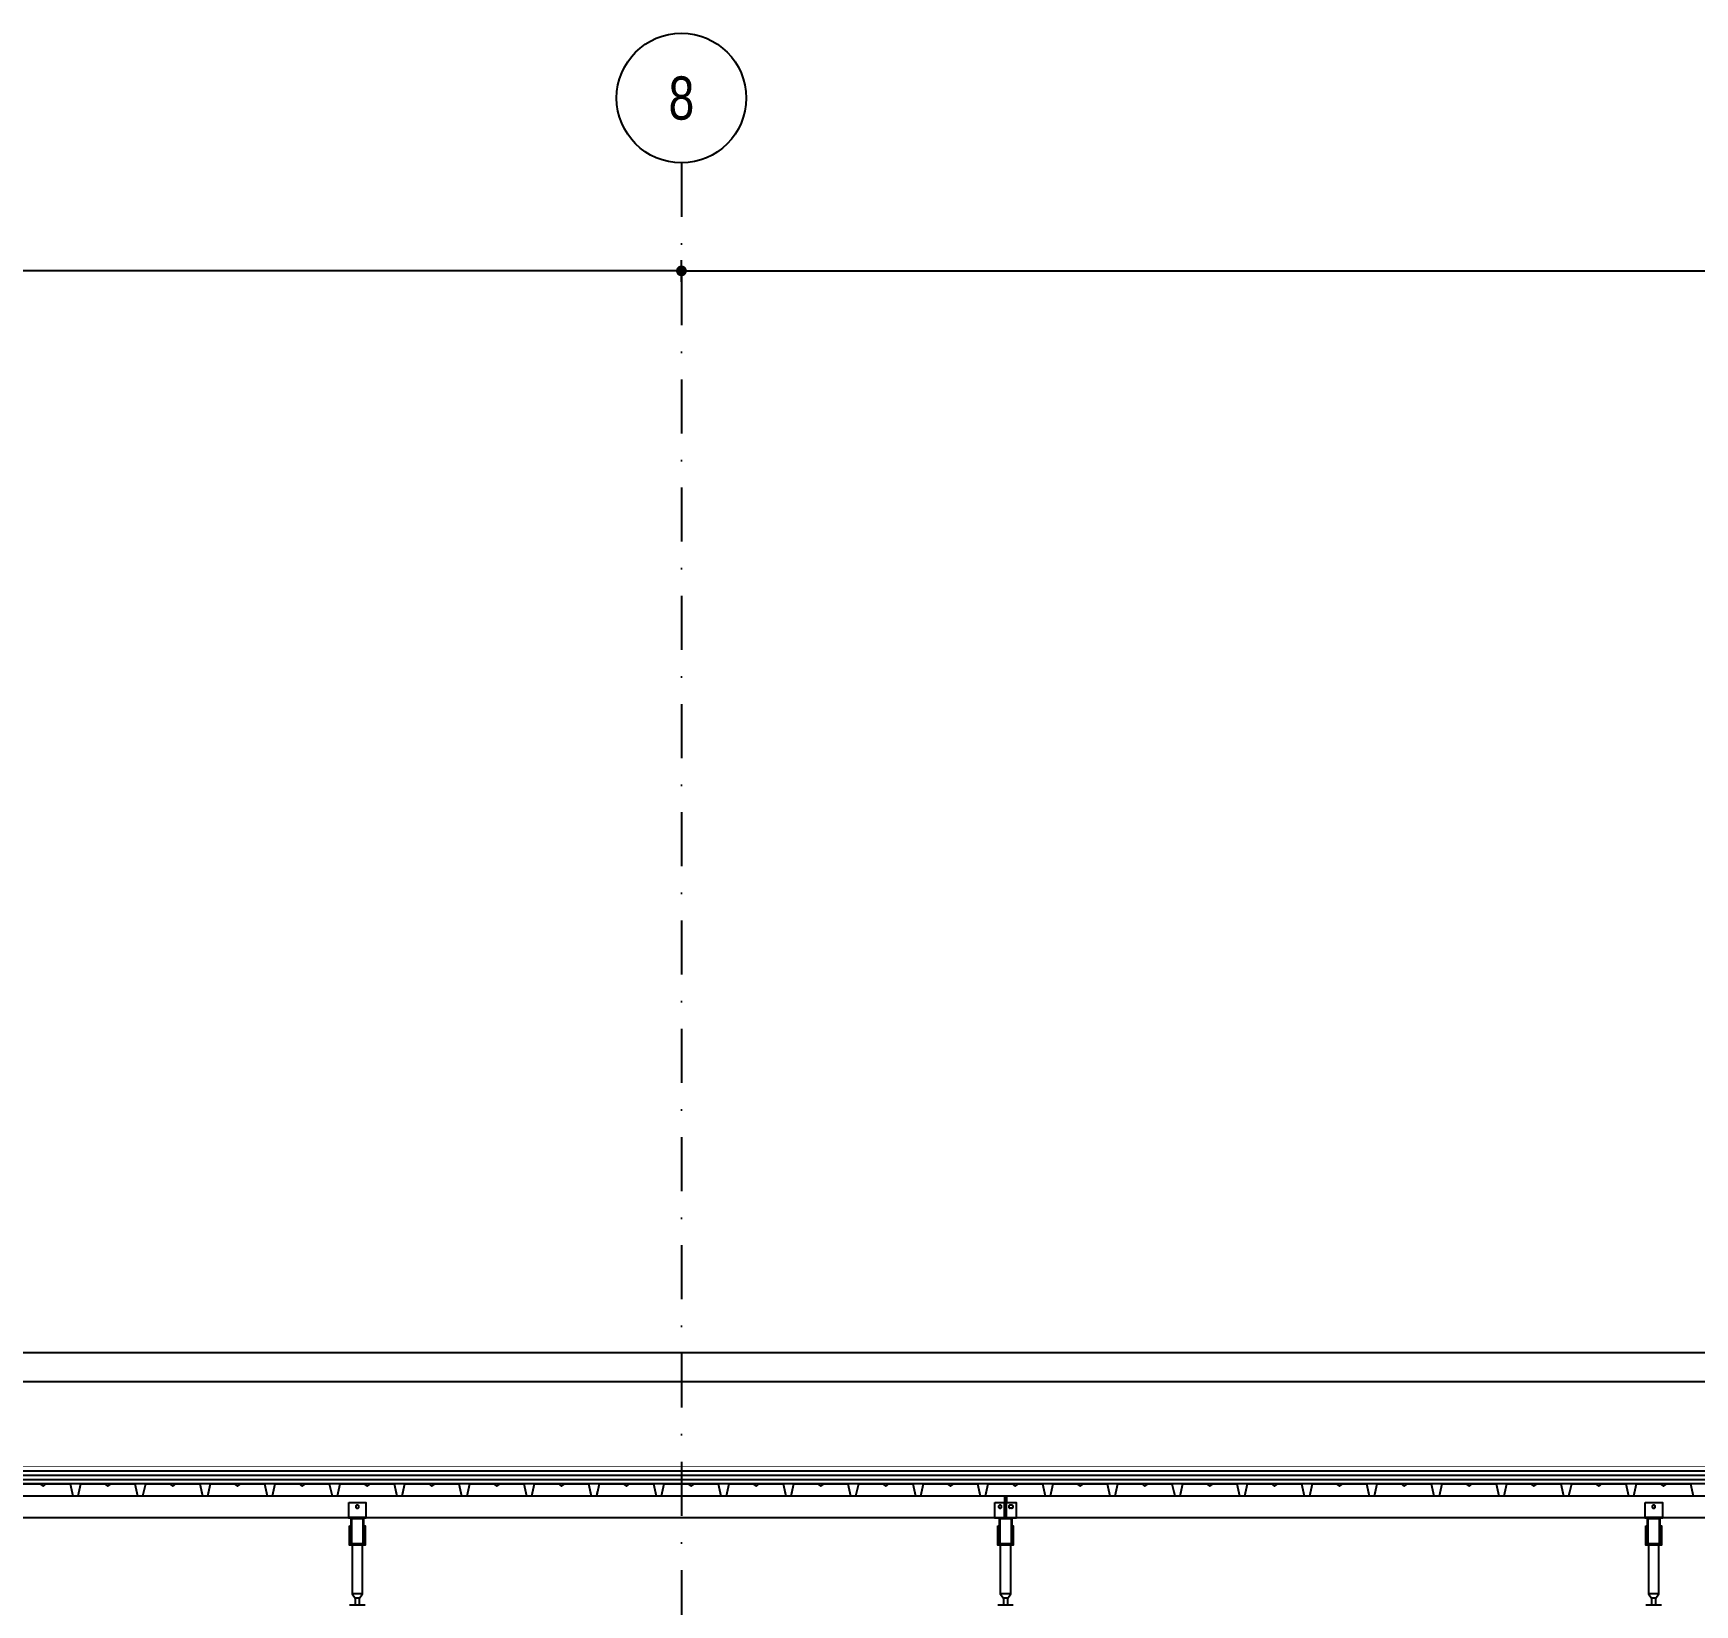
# Model space of a CAD drawing. Header units: centimetres. Extents: x 26569 to 160723, y -3143 to 14565.
# Drawn here: x 115408 to 116177, y -811 to -83 of the extents above; entities that cross this region are included whole.
import ezdxf
from ezdxf.enums import TextEntityAlignment as Align

# ---------------------------------------------------------------- set-up
doc = ezdxf.new("R2010")
doc.units = ezdxf.units.CM
doc.header["$LTSCALE"] = 100
doc.linetypes.add('DASHDOT2', pattern=[0.5, 0.25, -0.125, 0, -0.125])
doc.linetypes.add('HIDDEN', pattern=[9.525, 6.35, -3.175])
for name, color, linetype in [('A-ANNO-DIMS', 187, 'Continuous'), ('A-ANNO-GRID', 155, 'DASHDOT2'), ('A-ELEV-02', 253, 'Continuous'), ('A-ELEV-04', 250, 'Continuous'), ('A-WALL-INSL', 249, 'Continuous'), ('A-WALL-SNWPNL', 200, 'Continuous'), ('S-STEL', 3, 'Continuous')]:
    doc.layers.add(name, color=color, linetype=linetype)
doc.styles.add('Fields_100', font='act_simplex.shx', dxfattribs={"width": 0.8, "height": 20})
doc.linetypes.add('BATTING', pattern='A,0.00254,-2.54,[134,ltypeshp.shx,S=2.54,R=0,X=-2.54,Y=0],-5.08,[134,ltypeshp.shx,S=2.54,R=180,X=2.54,Y=0],-2.54', length=10.16254)
doc.dimstyles.new('FIELDS_100', dxfattribs={"dimscale": 0, "dimtxt": 20, "dimasz": 5, "dimexe": 5, "dimexo": 5, "dimgap": 5, "dimtad": 0, "dimdec": 0, "dimzin": 0, "dimdsep": 46, "dimtxsty": 'Fields_100', "dimblk": 'DOT', "dimcen": 0.09, "dimclrt": 50, "dimadec": 0, "dimazin": 0, "dimtfac": 1, "dimtdec": 0, "dimtix": 1, "dimtofl": 0, "dimtmove": 1, "dimatfit": 3, "dimfxl": 5, "dimfxlon": 1, "dimtolj": 1, "dimtzin": 0, "dimarcsym": 0})

# ---------------------------------------------------------------- blocks, each defined once
blk = doc.blocks.new('_Dot')
at = {"color": 0, "linetype": 'ByBlock', "lineweight": -2}
blk.add_line((-0.5, 0), (-1, 0), dxfattribs=at)
at = {"color": 0, "linetype": 'ByBlock', "const_width": 0.5}
blk.add_lwpolyline([(-0.25, 0, 1), (0.25, 0, 1)], format="xyb", close=True, dxfattribs=at)
blk = doc.blocks.new('*D478')
at = {"layer": 'A-ANNO-DIMS', "color": 0, "lineweight": -2, "transparency": 16777216}
for p, q in [((113907.73, -198.45), (113907.73, -188.45)), ((115707.73, -198.45), (115707.73, -188.45)), ((113912.73, -193.45), (114776.06, -193.45)), ((115702.73, -193.45), (114839.4, -193.45))]:
    blk.add_line(p, q, dxfattribs=at)
at = {"layer": 'DEFPOINTS', "color": 0, "transparency": 16777216}
for p in [(115707.73, -193.45), (113907.73, -1038.45), (115707.73, -1038.45)]:
    blk.add_point(p, dxfattribs=at)
at = {"layer": 'A-ANNO-DIMS', "color": 0, "lineweight": -2, "transparency": 16777216, "xscale": 5, "yscale": 5, "zscale": 5, "rotation": 180}
blk.add_blockref('_Dot', (113907.73, -193.45), dxfattribs=at)
at = {"layer": 'A-ANNO-DIMS', "color": 0, "lineweight": -2, "transparency": 16777216, "xscale": 5, "yscale": 5, "zscale": 5}
blk.add_blockref('_Dot', (115707.73, -193.45), dxfattribs=at)
at = {"layer": 'A-ANNO-DIMS', "color": 50, "transparency": 16777216, "insert": (114807.73, -193.45), "char_height": 20, "attachment_point": 5, "style": 'Fields_100'}
blk.add_mtext('\\A1;1800', dxfattribs=at)
blk = doc.blocks.new('*D479')
at = {"layer": 'A-ANNO-DIMS', "color": 0, "lineweight": -2, "transparency": 16777216}
for p, q in [((115707.73, -198.45), (115707.73, -188.45)), ((117507.73, -198.45), (117507.73, -188.45)), ((115712.73, -193.45), (116576.06, -193.45)), ((117502.73, -193.45), (116639.4, -193.45))]:
    blk.add_line(p, q, dxfattribs=at)
at = {"layer": 'DEFPOINTS', "color": 0, "transparency": 16777216}
for p in [(117507.73, -193.45), (115707.73, -1038.45), (117507.73, -1038.45)]:
    blk.add_point(p, dxfattribs=at)
at = {"layer": 'A-ANNO-DIMS', "color": 0, "lineweight": -2, "transparency": 16777216, "xscale": 5, "yscale": 5, "zscale": 5, "rotation": 180}
blk.add_blockref('_Dot', (115707.73, -193.45), dxfattribs=at)
at = {"layer": 'A-ANNO-DIMS', "color": 0, "lineweight": -2, "transparency": 16777216, "xscale": 5, "yscale": 5, "zscale": 5}
blk.add_blockref('_Dot', (117507.73, -193.45), dxfattribs=at)
at = {"layer": 'A-ANNO-DIMS', "color": 50, "transparency": 16777216, "insert": (116607.73, -193.45), "char_height": 20, "attachment_point": 5, "style": 'Fields_100'}
blk.add_mtext('\\A1;1800', dxfattribs=at)

msp = doc.modelspace()

# ---------------------------------------------------------------- linework, layer by layer
at = {"layer": 'A-ANNO-GRID'}
msp.add_lwpolyline([(115707.73, -143.45), (115707.73, -1876.54)], dxfattribs=at)
at = {"layer": 'A-ANNO-GRID', "linetype": 'Continuous', "ltscale": 10}
msp.add_circle((115707.73, -113.45), 30, dxfattribs=at)
at = {"layer": 'A-ELEV-02'}
for points in [[(113862.73, -760.44), (122930.23, -760.44)], [(115857.23, -760.44), (115857.23, -763.44)], [(115858.23, -760.44), (115858.23, -763.44)], [(115859.93, -764.74), (115859.91, -764.74), (115859.9, -764.74), (115859.88, -764.75), (115859.87, -764.75), (115859.85, -764.75), (115859.83, -764.75), (115859.82, -764.75), (115859.8, -764.76), (115859.79, -764.76), (115859.77, -764.76), (115859.75, -764.77), (115859.74, -764.77), (115859.72, -764.78), (115859.7, -764.78), (115859.69, -764.79), (115859.67, -764.79), (115859.66, -764.8), (115859.64, -764.81), (115859.62, -764.81), (115859.61, -764.82), (115859.59, -764.83), (115859.58, -764.84), (115859.56, -764.85), (115859.55, -764.86), (115859.53, -764.87), (115859.52, -764.88), (115859.5, -764.89), (115859.49, -764.9), (115859.47, -764.91), (115859.46, -764.92), (115859.45, -764.94), (115859.43, -764.95), (115859.42, -764.96), (115859.41, -764.98), (115859.4, -764.99), (115859.39, -765), (115859.38, -765.02), (115859.36, -765.03), (115859.35, -765.05), (115859.34, -765.06), (115859.33, -765.08), (115859.33, -765.09), (115859.32, -765.11), (115859.31, -765.12), (115859.3, -765.14), (115859.29, -765.15), (115859.29, -765.17), (115859.28, -765.19), (115859.27, -765.2), (115859.27, -765.22), (115859.26, -765.23), (115859.26, -765.25), (115859.25, -765.27), (115859.25, -765.28), (115859.24, -765.3), (115859.24, -765.32), (115859.24, -765.33), (115859.24, -765.35), (115859.23, -765.36), (115859.23, -765.38), (115859.23, -765.4), (115859.23, -765.41), (115859.23, -765.43), (115859.23, -765.44), (115859.23, -765.46), (115859.23, -765.48), (115859.23, -765.49), (115859.23, -765.51), (115859.23, -765.52), (115859.24, -765.54), (115859.24, -765.55), (115859.24, -765.57), (115859.24, -765.59), (115859.25, -765.6), (115859.25, -765.62), (115859.26, -765.64), (115859.26, -765.65), (115859.27, -765.67), (115859.27, -765.69), (115859.28, -765.7), (115859.29, -765.72), (115859.29, -765.73), (115859.3, -765.75), (115859.31, -765.77), (115859.32, -765.78), (115859.33, -765.8), (115859.33, -765.81), (115859.34, -765.83), (115859.35, -765.84), (115859.36, -765.86), (115859.38, -765.87), (115859.39, -765.89), (115859.4, -765.9), (115859.41, -765.91), (115859.42, -765.93), (115859.43, -765.94), (115859.45, -765.95), (115859.46, -765.96), (115859.47, -765.98), (115859.49, -765.99), (115859.5, -766), (115859.52, -766.01), (115859.53, -766.02), (115859.55, -766.03), (115859.56, -766.04), (115859.58, -766.05), (115859.59, -766.06), (115859.61, -766.07), (115859.62, -766.07), (115859.64, -766.08), (115859.66, -766.09), (115859.67, -766.09), (115859.69, -766.1), (115859.7, -766.11), (115859.72, -766.11), (115859.74, -766.12), (115859.75, -766.12), (115859.77, -766.13), (115859.79, -766.13), (115859.8, -766.13), (115859.82, -766.13), (115859.83, -766.14), (115859.85, -766.14), (115859.87, -766.14), (115859.88, -766.14), (115859.9, -766.14), (115859.91, -766.14), (115859.93, -766.14)], [(115860.53, -764.74), (115859.93, -764.74)], [(115860.53, -766.14), (115859.93, -766.14)], [(115860.53, -766.14), (115860.55, -766.14), (115860.56, -766.14), (115860.58, -766.14), (115860.59, -766.14), (115860.61, -766.14), (115860.62, -766.14), (115860.64, -766.13), (115860.66, -766.13), (115860.67, -766.13), (115860.69, -766.13), (115860.71, -766.12), (115860.72, -766.12), (115860.74, -766.11), (115860.76, -766.11), (115860.77, -766.1), (115860.79, -766.09), (115860.8, -766.09), (115860.82, -766.08), (115860.84, -766.07), (115860.85, -766.07), (115860.87, -766.06), (115860.88, -766.05), (115860.9, -766.04), (115860.91, -766.03), (115860.93, -766.02), (115860.94, -766.01), (115860.96, -766), (115860.97, -765.99), (115860.98, -765.98), (115861, -765.96), (115861.01, -765.95), (115861.02, -765.94), (115861.04, -765.93), (115861.05, -765.91), (115861.06, -765.9), (115861.07, -765.89), (115861.08, -765.87), (115861.1, -765.86), (115861.11, -765.84), (115861.12, -765.83), (115861.13, -765.81), (115861.13, -765.8), (115861.14, -765.78), (115861.15, -765.77), (115861.16, -765.75), (115861.17, -765.73), (115861.17, -765.72), (115861.18, -765.7), (115861.19, -765.69), (115861.19, -765.67), (115861.2, -765.65), (115861.2, -765.64), (115861.21, -765.62), (115861.21, -765.6), (115861.21, -765.59), (115861.22, -765.57), (115861.22, -765.55), (115861.22, -765.54), (115861.23, -765.52), (115861.23, -765.51), (115861.23, -765.49), (115861.23, -765.48), (115861.23, -765.46), (115861.23, -765.44), (115861.23, -765.43), (115861.23, -765.41), (115861.23, -765.4), (115861.23, -765.38), (115861.23, -765.36), (115861.22, -765.35), (115861.22, -765.33), (115861.22, -765.32), (115861.21, -765.3), (115861.21, -765.28), (115861.21, -765.27), (115861.2, -765.25), (115861.2, -765.23), (115861.19, -765.22), (115861.19, -765.2), (115861.18, -765.19), (115861.17, -765.17), (115861.17, -765.15), (115861.16, -765.14), (115861.15, -765.12), (115861.14, -765.11), (115861.13, -765.09), (115861.13, -765.08), (115861.12, -765.06), (115861.11, -765.05), (115861.1, -765.03), (115861.08, -765.02), (115861.07, -765), (115861.06, -764.99), (115861.05, -764.98), (115861.04, -764.96), (115861.02, -764.95), (115861.01, -764.94), (115861, -764.92), (115860.98, -764.91), (115860.97, -764.9), (115860.96, -764.89), (115860.94, -764.88), (115860.93, -764.87), (115860.91, -764.86), (115860.9, -764.85), (115860.88, -764.84), (115860.87, -764.83), (115860.85, -764.82), (115860.84, -764.81), (115860.82, -764.81), (115860.8, -764.8), (115860.79, -764.79), (115860.77, -764.79), (115860.76, -764.78), (115860.74, -764.78), (115860.72, -764.77), (115860.71, -764.77), (115860.69, -764.76), (115860.67, -764.76), (115860.66, -764.76), (115860.64, -764.75), (115860.62, -764.75), (115860.61, -764.75), (115860.59, -764.75), (115860.58, -764.75), (115860.56, -764.74), (115860.55, -764.74), (115860.53, -764.74)], [(113862.73, -770.44), (122930.23, -770.44)], [(115561.73, -770.44), (115553.73, -770.44)], [(115554.13, -776.04), (115554.63, -776.04)], [(115560.83, -776.04), (115561.33, -776.04)], [(115852.73, -770.44), (115862.73, -770.44)], [(115854.13, -776.04), (115854.63, -776.04)], [(115860.83, -776.04), (115861.33, -776.04)], [(116161.73, -770.44), (116153.73, -770.44)], [(116154.13, -776.04), (116154.63, -776.04)], [(116160.83, -776.04), (116161.33, -776.04)], [(115554.13, -777.44), (115554.63, -777.44)], [(115555.31, -783.24), (115555.31, -805.84), (115556.73, -807.84), (115556.73, -810.84)], [(115558.73, -810.84), (115558.73, -807.84), (115560.14, -805.84), (115560.14, -783.24)], [(115560.83, -777.44), (115561.33, -777.44)], [(115854.13, -777.44), (115854.63, -777.44)], [(115855.31, -783.24), (115855.31, -805.84), (115856.73, -807.84), (115856.73, -810.84)], [(115858.73, -810.84), (115858.73, -807.84), (115860.14, -805.84), (115860.14, -783.24)], [(115860.83, -777.44), (115861.33, -777.44)], [(116154.13, -777.44), (116154.63, -777.44)], [(116155.31, -783.24), (116155.31, -805.84), (116156.73, -807.84), (116156.73, -810.84)], [(116158.73, -810.84), (116158.73, -807.84), (116160.14, -805.84), (116160.14, -783.24)], [(116160.83, -777.44), (116161.33, -777.44)], [(115560.14, -805.84), (115555.31, -805.84)], [(115860.14, -805.84), (115855.31, -805.84)], [(116160.14, -805.84), (116155.31, -805.84)], [(115554.13, -810.84), (115561.33, -810.84)], [(115558.73, -807.84), (115556.73, -807.84)], [(115854.13, -810.84), (115861.33, -810.84)], [(115858.73, -807.84), (115856.73, -807.84)], [(116154.13, -810.84), (116161.33, -810.84)], [(116158.73, -807.84), (116156.73, -807.84)]]:
    msp.add_lwpolyline(points, dxfattribs=at)
for points in [[(115553.73, -763.44), (115561.73, -763.44), (115561.73, -770.74), (115553.73, -770.74)], [(115558.43, -765.44), (115558.43, -765.43), (115558.43, -765.41), (115558.43, -765.4), (115558.43, -765.38), (115558.43, -765.36), (115558.42, -765.35), (115558.42, -765.33), (115558.42, -765.32), (115558.42, -765.3), (115558.41, -765.28), (115558.41, -765.27), (115558.4, -765.25), (115558.4, -765.23), (115558.39, -765.22), (115558.39, -765.2), (115558.38, -765.19), (115558.37, -765.17), (115558.37, -765.15), (115558.36, -765.14), (115558.35, -765.12), (115558.34, -765.11), (115558.33, -765.09), (115558.33, -765.08), (115558.32, -765.06), (115558.31, -765.05), (115558.3, -765.03), (115558.28, -765.02), (115558.27, -765), (115558.26, -764.99), (115558.25, -764.98), (115558.24, -764.96), (115558.22, -764.95), (115558.21, -764.94), (115558.2, -764.92), (115558.19, -764.91), (115558.17, -764.9), (115558.16, -764.89), (115558.14, -764.88), (115558.13, -764.87), (115558.11, -764.86), (115558.1, -764.85), (115558.08, -764.84), (115558.07, -764.83), (115558.05, -764.82), (115558.04, -764.81), (115558.02, -764.81), (115558, -764.8), (115557.99, -764.79), (115557.97, -764.79), (115557.96, -764.78), (115557.94, -764.78), (115557.92, -764.77), (115557.91, -764.77), (115557.89, -764.76), (115557.87, -764.76), (115557.86, -764.76), (115557.84, -764.75), (115557.82, -764.75), (115557.81, -764.75), (115557.79, -764.75), (115557.78, -764.75), (115557.76, -764.74), (115557.75, -764.74), (115557.73, -764.74), (115557.71, -764.74), (115557.7, -764.74), (115557.68, -764.75), (115557.67, -764.75), (115557.65, -764.75), (115557.63, -764.75), (115557.62, -764.75), (115557.6, -764.76), (115557.59, -764.76), (115557.57, -764.76), (115557.55, -764.77), (115557.54, -764.77), (115557.52, -764.78), (115557.5, -764.78), (115557.49, -764.79), (115557.47, -764.79), (115557.46, -764.8), (115557.44, -764.81), (115557.42, -764.81), (115557.41, -764.82), (115557.39, -764.83), (115557.38, -764.84), (115557.36, -764.85), (115557.35, -764.86), (115557.33, -764.87), (115557.32, -764.88), (115557.3, -764.89), (115557.29, -764.9), (115557.27, -764.91), (115557.26, -764.92), (115557.25, -764.94), (115557.23, -764.95), (115557.22, -764.96), (115557.21, -764.98), (115557.2, -764.99), (115557.19, -765), (115557.18, -765.02), (115557.16, -765.03), (115557.15, -765.05), (115557.14, -765.06), (115557.13, -765.08), (115557.13, -765.09), (115557.12, -765.11), (115557.11, -765.12), (115557.1, -765.14), (115557.09, -765.15), (115557.09, -765.17), (115557.08, -765.19), (115557.07, -765.2), (115557.07, -765.22), (115557.06, -765.23), (115557.06, -765.25), (115557.05, -765.27), (115557.05, -765.28), (115557.04, -765.3), (115557.04, -765.32), (115557.04, -765.33), (115557.04, -765.35), (115557.03, -765.36), (115557.03, -765.38), (115557.03, -765.4), (115557.03, -765.41), (115557.03, -765.43), (115557.03, -765.44), (115557.03, -765.46), (115557.03, -765.47), (115557.03, -765.49), (115557.03, -765.51), (115557.03, -765.52), (115557.04, -765.54), (115557.04, -765.55), (115557.04, -765.57), (115557.04, -765.59), (115557.05, -765.6), (115557.05, -765.62), (115557.06, -765.64), (115557.06, -765.65), (115557.07, -765.67), (115557.07, -765.69), (115557.08, -765.7), (115557.09, -765.72), (115557.09, -765.73), (115557.1, -765.75), (115557.11, -765.77), (115557.12, -765.78), (115557.13, -765.8), (115557.13, -765.81), (115557.14, -765.83), (115557.15, -765.84), (115557.16, -765.86), (115557.18, -765.87), (115557.19, -765.88), (115557.2, -765.9), (115557.21, -765.91), (115557.22, -765.93), (115557.23, -765.94), (115557.25, -765.95), (115557.26, -765.96), (115557.27, -765.98), (115557.29, -765.99), (115557.3, -766), (115557.32, -766.01), (115557.33, -766.02), (115557.35, -766.03), (115557.36, -766.04), (115557.38, -766.05), (115557.39, -766.06), (115557.41, -766.07), (115557.42, -766.07), (115557.44, -766.08), (115557.46, -766.09), (115557.47, -766.09), (115557.49, -766.1), (115557.5, -766.11), (115557.52, -766.11), (115557.54, -766.12), (115557.55, -766.12), (115557.57, -766.13), (115557.59, -766.13), (115557.6, -766.13), (115557.62, -766.13), (115557.63, -766.14), (115557.65, -766.14), (115557.67, -766.14), (115557.68, -766.14), (115557.7, -766.14), (115557.71, -766.14), (115557.73, -766.14), (115557.75, -766.14), (115557.76, -766.14), (115557.78, -766.14), (115557.79, -766.14), (115557.81, -766.14), (115557.82, -766.14), (115557.84, -766.13), (115557.86, -766.13), (115557.87, -766.13), (115557.89, -766.13), (115557.91, -766.12), (115557.92, -766.12), (115557.94, -766.11), (115557.96, -766.11), (115557.97, -766.1), (115557.99, -766.09), (115558, -766.09), (115558.02, -766.08), (115558.04, -766.07), (115558.05, -766.07), (115558.07, -766.06), (115558.08, -766.05), (115558.1, -766.04), (115558.11, -766.03), (115558.13, -766.02), (115558.14, -766.01), (115558.16, -766), (115558.17, -765.99), (115558.19, -765.98), (115558.2, -765.96), (115558.21, -765.95), (115558.22, -765.94), (115558.24, -765.93), (115558.25, -765.91), (115558.26, -765.9), (115558.27, -765.88), (115558.28, -765.87), (115558.3, -765.86), (115558.31, -765.84), (115558.32, -765.83), (115558.33, -765.81), (115558.33, -765.8), (115558.34, -765.78), (115558.35, -765.77), (115558.36, -765.75), (115558.37, -765.73), (115558.37, -765.72), (115558.38, -765.7), (115558.39, -765.69), (115558.39, -765.67), (115558.4, -765.65), (115558.4, -765.64), (115558.41, -765.62), (115558.41, -765.6), (115558.42, -765.59), (115558.42, -765.57), (115558.42, -765.55), (115558.42, -765.54), (115558.43, -765.52), (115558.43, -765.51), (115558.43, -765.49), (115558.43, -765.47), (115558.43, -765.46)], [(115852.73, -763.44), (115862.73, -763.44), (115862.73, -770.74), (115852.73, -770.74)], [(115855.93, -765.44), (115855.93, -765.43), (115855.93, -765.41), (115855.93, -765.4), (115855.93, -765.38), (115855.93, -765.36), (115855.92, -765.35), (115855.92, -765.33), (115855.92, -765.32), (115855.91, -765.3), (115855.91, -765.28), (115855.91, -765.27), (115855.9, -765.25), (115855.9, -765.23), (115855.89, -765.22), (115855.89, -765.2), (115855.88, -765.19), (115855.87, -765.17), (115855.87, -765.15), (115855.86, -765.14), (115855.85, -765.12), (115855.84, -765.11), (115855.83, -765.09), (115855.83, -765.08), (115855.82, -765.06), (115855.81, -765.05), (115855.8, -765.03), (115855.78, -765.02), (115855.77, -765), (115855.76, -764.99), (115855.75, -764.98), (115855.74, -764.96), (115855.72, -764.95), (115855.71, -764.94), (115855.7, -764.92), (115855.68, -764.91), (115855.67, -764.9), (115855.66, -764.89), (115855.64, -764.88), (115855.63, -764.87), (115855.61, -764.86), (115855.6, -764.85), (115855.58, -764.84), (115855.57, -764.83), (115855.55, -764.82), (115855.54, -764.81), (115855.52, -764.81), (115855.5, -764.8), (115855.49, -764.79), (115855.47, -764.79), (115855.46, -764.78), (115855.44, -764.78), (115855.42, -764.77), (115855.41, -764.77), (115855.39, -764.76), (115855.37, -764.76), (115855.36, -764.76), (115855.34, -764.75), (115855.32, -764.75), (115855.31, -764.75), (115855.29, -764.75), (115855.28, -764.75), (115855.26, -764.74), (115855.25, -764.74), (115855.23, -764.74), (115855.21, -764.74), (115855.2, -764.74), (115855.18, -764.75), (115855.17, -764.75), (115855.15, -764.75), (115855.13, -764.75), (115855.12, -764.75), (115855.1, -764.76), (115855.09, -764.76), (115855.07, -764.76), (115855.05, -764.77), (115855.04, -764.77), (115855.02, -764.78), (115855, -764.78), (115854.99, -764.79), (115854.97, -764.79), (115854.96, -764.8), (115854.94, -764.81), (115854.92, -764.81), (115854.91, -764.82), (115854.89, -764.83), (115854.88, -764.84), (115854.86, -764.85), (115854.85, -764.86), (115854.83, -764.87), (115854.82, -764.88), (115854.8, -764.89), (115854.79, -764.9), (115854.77, -764.91), (115854.76, -764.92), (115854.75, -764.94), (115854.73, -764.95), (115854.72, -764.96), (115854.71, -764.98), (115854.7, -764.99), (115854.69, -765), (115854.68, -765.02), (115854.66, -765.03), (115854.65, -765.05), (115854.64, -765.06), (115854.63, -765.08), (115854.63, -765.09), (115854.62, -765.11), (115854.61, -765.12), (115854.6, -765.14), (115854.59, -765.15), (115854.59, -765.17), (115854.58, -765.19), (115854.57, -765.2), (115854.57, -765.22), (115854.56, -765.23), (115854.56, -765.25), (115854.55, -765.27), (115854.55, -765.28), (115854.54, -765.3), (115854.54, -765.32), (115854.54, -765.33), (115854.54, -765.35), (115854.53, -765.36), (115854.53, -765.38), (115854.53, -765.4), (115854.53, -765.41), (115854.53, -765.43), (115854.53, -765.44), (115854.53, -765.46), (115854.53, -765.48), (115854.53, -765.49), (115854.53, -765.51), (115854.53, -765.52), (115854.54, -765.54), (115854.54, -765.55), (115854.54, -765.57), (115854.54, -765.59), (115854.55, -765.6), (115854.55, -765.62), (115854.56, -765.64), (115854.56, -765.65), (115854.57, -765.67), (115854.57, -765.69), (115854.58, -765.7), (115854.59, -765.72), (115854.59, -765.73), (115854.6, -765.75), (115854.61, -765.77), (115854.62, -765.78), (115854.63, -765.8), (115854.63, -765.81), (115854.64, -765.83), (115854.65, -765.84), (115854.66, -765.86), (115854.68, -765.87), (115854.69, -765.89), (115854.7, -765.9), (115854.71, -765.91), (115854.72, -765.93), (115854.73, -765.94), (115854.75, -765.95), (115854.76, -765.96), (115854.77, -765.98), (115854.79, -765.99), (115854.8, -766), (115854.82, -766.01), (115854.83, -766.02), (115854.85, -766.03), (115854.86, -766.04), (115854.88, -766.05), (115854.89, -766.06), (115854.91, -766.07), (115854.92, -766.07), (115854.94, -766.08), (115854.96, -766.09), (115854.97, -766.09), (115854.99, -766.1), (115855, -766.11), (115855.02, -766.11), (115855.04, -766.12), (115855.05, -766.12), (115855.07, -766.13), (115855.09, -766.13), (115855.1, -766.13), (115855.12, -766.13), (115855.13, -766.14), (115855.15, -766.14), (115855.17, -766.14), (115855.18, -766.14), (115855.2, -766.14), (115855.21, -766.14), (115855.23, -766.14), (115855.25, -766.14), (115855.26, -766.14), (115855.28, -766.14), (115855.29, -766.14), (115855.31, -766.14), (115855.32, -766.14), (115855.34, -766.13), (115855.36, -766.13), (115855.37, -766.13), (115855.39, -766.13), (115855.41, -766.12), (115855.42, -766.12), (115855.44, -766.11), (115855.46, -766.11), (115855.47, -766.1), (115855.49, -766.09), (115855.5, -766.09), (115855.52, -766.08), (115855.54, -766.07), (115855.55, -766.07), (115855.57, -766.06), (115855.58, -766.05), (115855.6, -766.04), (115855.61, -766.03), (115855.63, -766.02), (115855.64, -766.01), (115855.66, -766), (115855.67, -765.99), (115855.68, -765.98), (115855.7, -765.96), (115855.71, -765.95), (115855.72, -765.94), (115855.74, -765.93), (115855.75, -765.91), (115855.76, -765.9), (115855.77, -765.89), (115855.78, -765.87), (115855.8, -765.86), (115855.81, -765.84), (115855.82, -765.83), (115855.83, -765.81), (115855.83, -765.8), (115855.84, -765.78), (115855.85, -765.77), (115855.86, -765.75), (115855.87, -765.73), (115855.87, -765.72), (115855.88, -765.7), (115855.89, -765.69), (115855.89, -765.67), (115855.9, -765.65), (115855.9, -765.64), (115855.91, -765.62), (115855.91, -765.6), (115855.91, -765.59), (115855.92, -765.57), (115855.92, -765.55), (115855.92, -765.54), (115855.93, -765.52), (115855.93, -765.51), (115855.93, -765.49), (115855.93, -765.48), (115855.93, -765.46)], [(116153.73, -763.44), (116161.73, -763.44), (116161.73, -770.74), (116153.73, -770.74)], [(116158.43, -765.44), (116158.43, -765.43), (116158.43, -765.41), (116158.43, -765.4), (116158.43, -765.38), (116158.43, -765.36), (116158.42, -765.35), (116158.42, -765.33), (116158.42, -765.32), (116158.42, -765.3), (116158.41, -765.28), (116158.41, -765.27), (116158.4, -765.25), (116158.4, -765.23), (116158.39, -765.22), (116158.39, -765.2), (116158.38, -765.19), (116158.37, -765.17), (116158.37, -765.15), (116158.36, -765.14), (116158.35, -765.12), (116158.34, -765.11), (116158.33, -765.09), (116158.33, -765.08), (116158.32, -765.06), (116158.31, -765.05), (116158.3, -765.03), (116158.28, -765.02), (116158.27, -765), (116158.26, -764.99), (116158.25, -764.98), (116158.24, -764.96), (116158.22, -764.95), (116158.21, -764.94), (116158.2, -764.92), (116158.19, -764.91), (116158.17, -764.9), (116158.16, -764.89), (116158.14, -764.88), (116158.13, -764.87), (116158.11, -764.86), (116158.1, -764.85), (116158.08, -764.84), (116158.07, -764.83), (116158.05, -764.82), (116158.04, -764.81), (116158.02, -764.81), (116158, -764.8), (116157.99, -764.79), (116157.97, -764.79), (116157.96, -764.78), (116157.94, -764.78), (116157.92, -764.77), (116157.91, -764.77), (116157.89, -764.76), (116157.87, -764.76), (116157.86, -764.76), (116157.84, -764.75), (116157.82, -764.75), (116157.81, -764.75), (116157.79, -764.75), (116157.78, -764.75), (116157.76, -764.74), (116157.75, -764.74), (116157.73, -764.74), (116157.71, -764.74), (116157.7, -764.74), (116157.68, -764.75), (116157.67, -764.75), (116157.65, -764.75), (116157.63, -764.75), (116157.62, -764.75), (116157.6, -764.76), (116157.59, -764.76), (116157.57, -764.76), (116157.55, -764.77), (116157.54, -764.77), (116157.52, -764.78), (116157.5, -764.78), (116157.49, -764.79), (116157.47, -764.79), (116157.46, -764.8), (116157.44, -764.81), (116157.42, -764.81), (116157.41, -764.82), (116157.39, -764.83), (116157.38, -764.84), (116157.36, -764.85), (116157.35, -764.86), (116157.33, -764.87), (116157.32, -764.88), (116157.3, -764.89), (116157.29, -764.9), (116157.27, -764.91), (116157.26, -764.92), (116157.25, -764.94), (116157.23, -764.95), (116157.22, -764.96), (116157.21, -764.98), (116157.2, -764.99), (116157.19, -765), (116157.18, -765.02), (116157.16, -765.03), (116157.15, -765.05), (116157.14, -765.06), (116157.13, -765.08), (116157.13, -765.09), (116157.12, -765.11), (116157.11, -765.12), (116157.1, -765.14), (116157.09, -765.15), (116157.09, -765.17), (116157.08, -765.19), (116157.07, -765.2), (116157.07, -765.22), (116157.06, -765.23), (116157.06, -765.25), (116157.05, -765.27), (116157.05, -765.28), (116157.04, -765.3), (116157.04, -765.32), (116157.04, -765.33), (116157.04, -765.35), (116157.03, -765.36), (116157.03, -765.38), (116157.03, -765.4), (116157.03, -765.41), (116157.03, -765.43), (116157.03, -765.44), (116157.03, -765.46), (116157.03, -765.47), (116157.03, -765.49), (116157.03, -765.51), (116157.03, -765.52), (116157.04, -765.54), (116157.04, -765.55), (116157.04, -765.57), (116157.04, -765.59), (116157.05, -765.6), (116157.05, -765.62), (116157.06, -765.64), (116157.06, -765.65), (116157.07, -765.67), (116157.07, -765.69), (116157.08, -765.7), (116157.09, -765.72), (116157.09, -765.73), (116157.1, -765.75), (116157.11, -765.77), (116157.12, -765.78), (116157.13, -765.8), (116157.13, -765.81), (116157.14, -765.83), (116157.15, -765.84), (116157.16, -765.86), (116157.18, -765.87), (116157.19, -765.88), (116157.2, -765.9), (116157.21, -765.91), (116157.22, -765.93), (116157.23, -765.94), (116157.25, -765.95), (116157.26, -765.96), (116157.27, -765.98), (116157.29, -765.99), (116157.3, -766), (116157.32, -766.01), (116157.33, -766.02), (116157.35, -766.03), (116157.36, -766.04), (116157.38, -766.05), (116157.39, -766.06), (116157.41, -766.07), (116157.42, -766.07), (116157.44, -766.08), (116157.46, -766.09), (116157.47, -766.09), (116157.49, -766.1), (116157.5, -766.11), (116157.52, -766.11), (116157.54, -766.12), (116157.55, -766.12), (116157.57, -766.13), (116157.59, -766.13), (116157.6, -766.13), (116157.62, -766.13), (116157.63, -766.14), (116157.65, -766.14), (116157.67, -766.14), (116157.68, -766.14), (116157.7, -766.14), (116157.71, -766.14), (116157.73, -766.14), (116157.75, -766.14), (116157.76, -766.14), (116157.78, -766.14), (116157.79, -766.14), (116157.81, -766.14), (116157.82, -766.14), (116157.84, -766.13), (116157.86, -766.13), (116157.87, -766.13), (116157.89, -766.13), (116157.91, -766.12), (116157.92, -766.12), (116157.94, -766.11), (116157.96, -766.11), (116157.97, -766.1), (116157.99, -766.09), (116158, -766.09), (116158.02, -766.08), (116158.04, -766.07), (116158.05, -766.07), (116158.07, -766.06), (116158.08, -766.05), (116158.1, -766.04), (116158.11, -766.03), (116158.13, -766.02), (116158.14, -766.01), (116158.16, -766), (116158.17, -765.99), (116158.19, -765.98), (116158.2, -765.96), (116158.21, -765.95), (116158.22, -765.94), (116158.24, -765.93), (116158.25, -765.91), (116158.26, -765.9), (116158.27, -765.88), (116158.28, -765.87), (116158.3, -765.86), (116158.31, -765.84), (116158.32, -765.83), (116158.33, -765.81), (116158.33, -765.8), (116158.34, -765.78), (116158.35, -765.77), (116158.36, -765.75), (116158.37, -765.73), (116158.37, -765.72), (116158.38, -765.7), (116158.39, -765.69), (116158.39, -765.67), (116158.4, -765.65), (116158.4, -765.64), (116158.41, -765.62), (116158.41, -765.6), (116158.42, -765.59), (116158.42, -765.57), (116158.42, -765.55), (116158.42, -765.54), (116158.43, -765.52), (116158.43, -765.51), (116158.43, -765.49), (116158.43, -765.47), (116158.43, -765.46)], [(115554.13, -774.24), (115554.63, -774.24), (115554.63, -782.74), (115560.83, -782.74), (115560.83, -774.24), (115561.33, -774.24), (115561.33, -783.24), (115554.13, -783.24)], [(115854.13, -774.24), (115854.63, -774.24), (115854.63, -782.74), (115860.83, -782.74), (115860.83, -774.24), (115861.33, -774.24), (115861.33, -783.24), (115854.13, -783.24)], [(116154.13, -774.24), (116154.63, -774.24), (116154.63, -782.74), (116160.83, -782.74), (116160.83, -774.24), (116161.33, -774.24), (116161.33, -783.24), (116154.13, -783.24)]]:
    msp.add_lwpolyline(points, close=True, dxfattribs=at)
at = {"layer": 'A-ELEV-02', "linetype": 'HIDDEN', "ltscale": 0.1}
for points in [[(115857.23, -770.44), (115857.23, -763.44)], [(115858.23, -770.44), (115858.23, -763.44)]]:
    msp.add_lwpolyline(points, dxfattribs=at)
at = {"layer": 'A-ELEV-04'}
for p, q in [((122968.28, -694.3), (103052.48, -694.3)), ((104871.32, -707.43), (122929.69, -707.43))]:
    msp.add_line(p, q, dxfattribs=at)
at = {"layer": 'A-WALL-INSL', "ltscale": 0.002, "const_width": 0.2}
msp.add_lwpolyline([(122937.73, -746.94), (104865.23, -746.94)], dxfattribs=at)
at = {"layer": 'A-WALL-INSL', "linetype": 'BATTING', "ltscale": 0.002}
for points in [[(122937.73, -748.94), (104865.23, -748.94)], [(122937.73, -752.94), (104865.23, -752.94)]]:
    msp.add_lwpolyline(points, dxfattribs=at)
at = {"layer": 'A-WALL-INSL', "ltscale": 0.002}
for points in [[(122937.73, -750.94), (104865.23, -750.94)], [(122937.73, -754.94), (104865.23, -754.94)]]:
    msp.add_lwpolyline(points, dxfattribs=at)
at = {"layer": 'A-WALL-SNWPNL', "ltscale": 100}
for points in [[(115399.77, -754.94), (115410.77, -754.94), (115412.27, -755.94), (115413.77, -754.94), (115424.77, -754.94), (115426.02, -760.44), (115428.52, -760.44), (115429.77, -754.94), (115440.77, -754.94), (115442.27, -755.94), (115443.77, -754.94), (115454.77, -754.94), (115456.02, -760.44), (115458.52, -760.44), (115459.77, -754.94), (115470.77, -754.94), (115472.27, -755.94), (115473.77, -754.94), (115484.77, -754.94), (115486.02, -760.44), (115488.52, -760.44), (115488.96, -758.49)], [(115485.57, -758.49), (115486.02, -760.44), (115488.52, -760.44), (115489.77, -754.94), (115500.77, -754.94), (115502.27, -755.94), (115503.77, -754.94), (115514.77, -754.94), (115516.02, -760.44), (115518.52, -760.44), (115519.77, -754.94), (115530.77, -754.94), (115532.27, -755.94), (115533.77, -754.94), (115544.77, -754.94), (115546.02, -760.44), (115548.52, -760.44), (115549.77, -754.94), (115560.77, -754.94), (115562.27, -755.94), (115563.77, -754.94), (115574.77, -754.94), (115576.02, -760.44), (115578.52, -760.44), (115578.96, -758.49)], [(115575.57, -758.49), (115576.02, -760.44), (115578.52, -760.44), (115579.77, -754.94), (115590.77, -754.94), (115592.27, -755.94), (115593.77, -754.94), (115604.77, -754.94), (115606.02, -760.44), (115608.52, -760.44), (115609.77, -754.94), (115620.77, -754.94), (115622.27, -755.94), (115623.77, -754.94), (115634.77, -754.94), (115636.02, -760.44), (115638.52, -760.44), (115639.77, -754.94), (115650.77, -754.94), (115652.27, -755.94), (115653.77, -754.94), (115664.77, -754.94), (115666.02, -760.44), (115668.52, -760.44), (115668.96, -758.49)], [(115665.57, -758.49), (115666.02, -760.44), (115668.52, -760.44), (115669.77, -754.94), (115680.77, -754.94), (115682.27, -755.94), (115683.77, -754.94), (115694.77, -754.94), (115696.02, -760.44), (115698.52, -760.44), (115699.77, -754.94), (115710.77, -754.94), (115712.27, -755.94), (115713.77, -754.94), (115724.77, -754.94), (115726.02, -760.44), (115728.52, -760.44), (115729.77, -754.94), (115740.77, -754.94), (115742.27, -755.94), (115743.77, -754.94), (115754.77, -754.94), (115756.02, -760.44), (115758.52, -760.44), (115758.96, -758.49)], [(115755.57, -758.49), (115756.02, -760.44), (115758.52, -760.44), (115759.77, -754.94), (115770.77, -754.94), (115772.27, -755.94), (115773.77, -754.94), (115784.77, -754.94), (115786.02, -760.44), (115788.52, -760.44), (115789.77, -754.94), (115800.77, -754.94), (115802.27, -755.94), (115803.77, -754.94), (115814.77, -754.94), (115816.02, -760.44), (115818.52, -760.44), (115819.77, -754.94), (115830.77, -754.94), (115832.27, -755.94), (115833.77, -754.94), (115844.77, -754.94), (115846.02, -760.44), (115848.52, -760.44), (115848.96, -758.49)], [(115845.57, -758.49), (115846.02, -760.44), (115848.52, -760.44), (115849.77, -754.94), (115860.77, -754.94), (115862.27, -755.94), (115863.77, -754.94), (115874.77, -754.94), (115876.02, -760.44), (115878.52, -760.44), (115879.77, -754.94), (115890.77, -754.94), (115892.27, -755.94), (115893.77, -754.94), (115904.77, -754.94), (115906.02, -760.44), (115908.52, -760.44), (115909.77, -754.94), (115920.77, -754.94), (115922.27, -755.94), (115923.77, -754.94), (115934.77, -754.94), (115936.02, -760.44), (115938.52, -760.44), (115938.96, -758.49)], [(115935.57, -758.49), (115936.02, -760.44), (115938.52, -760.44), (115939.77, -754.94), (115950.77, -754.94), (115952.27, -755.94), (115953.77, -754.94), (115964.77, -754.94), (115966.02, -760.44), (115968.52, -760.44), (115969.77, -754.94), (115980.77, -754.94), (115982.27, -755.94), (115983.77, -754.94), (115994.77, -754.94), (115996.02, -760.44), (115998.52, -760.44), (115999.77, -754.94), (116010.77, -754.94), (116012.27, -755.94), (116013.77, -754.94), (116024.77, -754.94), (116026.02, -760.44), (116028.52, -760.44), (116028.96, -758.49)], [(116025.57, -758.49), (116026.02, -760.44), (116028.52, -760.44), (116029.77, -754.94), (116040.77, -754.94), (116042.27, -755.94), (116043.77, -754.94), (116054.77, -754.94), (116056.02, -760.44), (116058.52, -760.44), (116059.77, -754.94), (116070.77, -754.94), (116072.27, -755.94), (116073.77, -754.94), (116084.77, -754.94), (116086.02, -760.44), (116088.52, -760.44), (116089.77, -754.94), (116100.77, -754.94), (116102.27, -755.94), (116103.77, -754.94), (116114.77, -754.94), (116116.02, -760.44), (116118.52, -760.44), (116118.96, -758.49)], [(116115.57, -758.49), (116116.02, -760.44), (116118.52, -760.44), (116119.77, -754.94), (116130.77, -754.94), (116132.27, -755.94), (116133.77, -754.94), (116144.77, -754.94), (116146.02, -760.44), (116148.52, -760.44), (116149.77, -754.94), (116160.77, -754.94), (116162.27, -755.94), (116163.77, -754.94), (116174.77, -754.94), (116176.02, -760.44), (116178.52, -760.44)]]:
    msp.add_lwpolyline(points, dxfattribs=at)
at = {"layer": 'S-STEL'}
for points in [[(115560.73, -782.74), (115560.73, -770.74), (115554.73, -770.74), (115554.73, -782.74)], [(115860.73, -782.74), (115860.73, -770.74), (115854.73, -770.74), (115854.73, -782.74)], [(116160.73, -782.74), (116160.73, -770.74), (116154.73, -770.74), (116154.73, -782.74)]]:
    msp.add_lwpolyline(points, dxfattribs=at)
for points in [[(115560.43, -771.04), (115555.03, -771.04), (115555.03, -782.44), (115560.43, -782.44)], [(115860.43, -771.04), (115855.03, -771.04), (115855.03, -782.44), (115860.43, -782.44)], [(116160.43, -771.04), (116155.03, -771.04), (116155.03, -782.44), (116160.43, -782.44)]]:
    msp.add_lwpolyline(points, close=True, dxfattribs=at)

# ---------------------------------------------------------------- texts
at = {"layer": 'A-ANNO-GRID', "color": 50, "style": 'Fields_100', "width": 0.8}
msp.add_text('8', height=20, rotation=359.92667, dxfattribs=at).set_placement((115707.73, -113.45), align=Align.MIDDLE_CENTER)

# ---------------------------------------------------------------- dimensions: what is measured, and where the dimension line sits
at = {"layer": 'A-ANNO-DIMS'}
for base, p1, p2, picture, middle in [((115707.73, -193.45), (113907.73, -1038.45), (115707.73, -1038.45), '*D478', (114807.73, -193.45)), ((117507.73, -193.45), (115707.73, -1038.45), (117507.73, -1038.45), '*D479', (116607.73, -193.45))]:
    dim = msp.add_linear_dim(base=base, p1=p1, p2=p2, dimstyle='FIELDS_100', override={"dimscale": 1}, dxfattribs=at)
    dim.commit()
    dim.dimension.update_dxf_attribs({"geometry": picture, "text_midpoint": middle})

doc.saveas('drawing.dxf')
